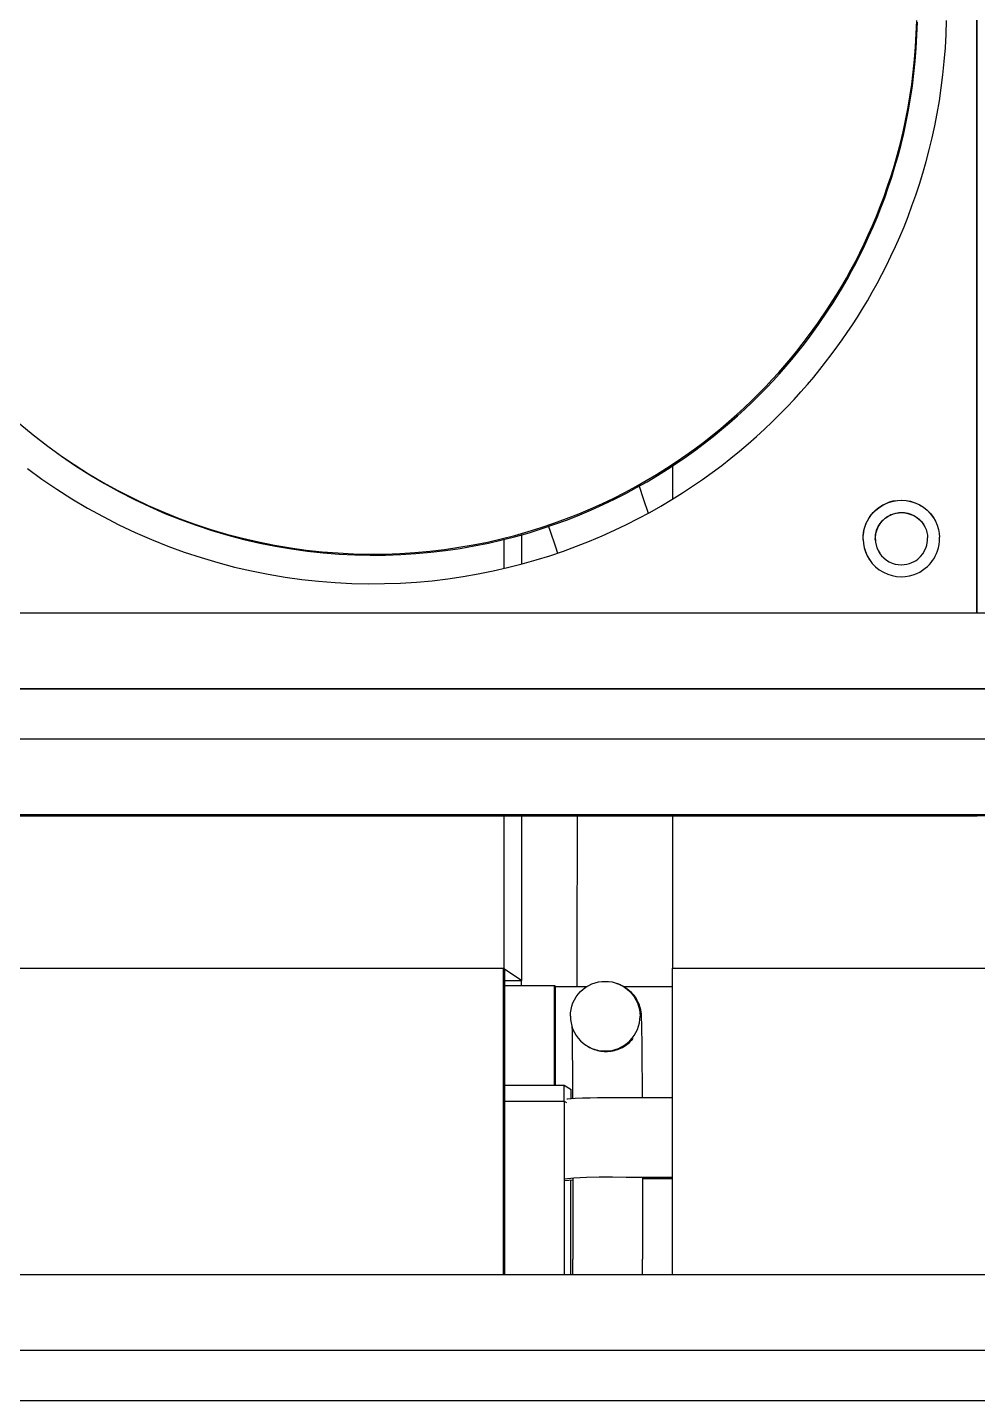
# Model space of a CAD drawing. Header units: millimetres. Extents: x -244 to 244, y -316 to 313.
# Drawn here: x -166.1 to -70.7, y 37 to 174.8 of the extents above; entities that cross this region are included whole.
import ezdxf

# ---------------------------------------------------------------- set-up
doc = ezdxf.new("R2010")
doc.units = ezdxf.units.MM
doc.layers.add('VISIBLE', color=7, linetype='Continuous')

msp = doc.modelspace()

# ---------------------------------------------------------------- linework, layer by layer
at = {"layer": 'VISIBLE'}
for p, q in [((-70.81, 116.05), (-70.81, 237.33)), ((-70.79, 116.05), (-70.79, 237.33)), ((-76.9, 174.18), (-76.86, 175.51)), ((-76.83, 174.04), (-76.79, 175.36)), ((-73.9, 174.14), (-73.86, 175.54)), ((-76.97, 172.88), (-76.9, 174.18)), ((-76.9, 172.73), (-76.83, 174.04)), ((-73.98, 172.77), (-73.9, 174.14)), ((-77.07, 171.6), (-76.97, 172.88)), ((-77, 171.45), (-76.9, 172.73)), ((-74.09, 171.41), (-73.98, 172.77)), ((-77.2, 170.33), (-77.07, 171.6)), ((-77.13, 170.19), (-77, 171.45)), ((-74.22, 170.08), (-74.09, 171.41)), ((-77.36, 169.09), (-77.2, 170.33)), ((-77.29, 168.95), (-77.13, 170.19)), ((-74.39, 168.76), (-74.22, 170.08)), ((-77.54, 167.87), (-77.36, 169.09)), ((-77.47, 167.73), (-77.29, 168.95)), ((-74.58, 167.47), (-74.39, 168.76)), ((-77.75, 166.67), (-77.54, 167.87)), ((-77.68, 166.53), (-77.47, 167.73)), ((-74.8, 166.2), (-74.58, 167.47)), ((-78.23, 164.33), (-77.98, 165.49)), ((-77.98, 165.49), (-77.75, 166.67)), ((-77.91, 165.35), (-77.68, 166.53)), ((-75.04, 164.96), (-74.8, 166.2)), ((-78.5, 163.2), (-78.23, 164.33)), ((-78.43, 163.06), (-78.16, 164.19)), ((-78.16, 164.19), (-77.91, 165.35)), ((-75.31, 163.74), (-75.04, 164.96)), ((-78.79, 162.09), (-78.5, 163.2)), ((-78.73, 161.95), (-78.43, 163.06)), ((-75.6, 162.54), (-75.31, 163.74)), ((-79.1, 161), (-78.79, 162.09)), ((-79.04, 160.86), (-78.73, 161.95)), ((-76.24, 160.21), (-75.91, 161.36)), ((-75.91, 161.36), (-75.6, 162.54)), ((-79.78, 158.88), (-79.43, 159.93)), ((-79.43, 159.93), (-79.1, 161)), ((-79.37, 159.79), (-79.04, 160.86)), ((-76.58, 159.09), (-76.24, 160.21)), ((-80.14, 157.86), (-79.78, 158.88)), ((-80.07, 157.73), (-79.71, 158.75)), ((-79.71, 158.75), (-79.37, 159.79)), ((-76.95, 157.98), (-76.58, 159.09)), ((-80.51, 156.86), (-80.14, 157.86)), ((-80.45, 156.73), (-80.07, 157.73)), ((-77.33, 156.9), (-76.95, 157.98)), ((-81.3, 154.93), (-80.9, 155.89)), ((-80.9, 155.89), (-80.51, 156.86)), ((-80.83, 155.75), (-80.45, 156.73)), ((-78.13, 154.82), (-77.72, 155.85)), ((-77.72, 155.85), (-77.33, 156.9)), ((-81.72, 154), (-81.3, 154.93)), ((-81.65, 153.87), (-81.23, 154.8)), ((-81.23, 154.8), (-80.83, 155.75)), ((-78.56, 153.81), (-78.13, 154.82)), ((-82.57, 152.2), (-82.14, 153.09)), ((-82.14, 153.09), (-81.72, 154)), ((-82.07, 152.96), (-81.65, 153.87)), ((-78.99, 152.82), (-78.56, 153.81)), ((-83.01, 151.33), (-82.57, 152.2)), ((-82.94, 151.2), (-82.5, 152.07)), ((-82.5, 152.07), (-82.07, 152.96)), ((-79.9, 150.92), (-79.44, 151.86)), ((-79.44, 151.86), (-78.99, 152.82)), ((-83.92, 149.66), (-83.46, 150.48)), ((-83.85, 149.53), (-83.39, 150.35)), ((-83.46, 150.48), (-83.01, 151.33)), ((-83.39, 150.35), (-82.94, 151.2)), ((-80.36, 150.01), (-79.9, 150.92)), ((-84.39, 148.85), (-83.92, 149.66)), ((-84.31, 148.72), (-83.85, 149.53)), ((-81.32, 148.24), (-80.84, 149.11)), ((-80.84, 149.11), (-80.36, 150.01)), ((-85.33, 147.3), (-84.86, 148.07)), ((-85.26, 147.18), (-84.78, 147.94)), ((-84.86, 148.07), (-84.39, 148.85)), ((-84.78, 147.94), (-84.31, 148.72)), ((-81.81, 147.39), (-81.32, 148.24)), ((-86.79, 145.12), (-85.82, 146.56)), ((-86.72, 145), (-85.74, 146.43)), ((-85.82, 146.56), (-85.33, 147.3)), ((-85.74, 146.43), (-85.26, 147.18)), ((-82.81, 145.75), (-82.31, 146.56)), ((-82.31, 146.56), (-81.81, 147.39)), ((-87.81, 143.72), (-86.79, 145.12)), ((-87.73, 143.6), (-86.72, 145)), ((-83.83, 144.2), (-83.32, 144.97)), ((-83.32, 144.97), (-82.81, 145.75)), ((-88.35, 143.02), (-87.81, 143.72)), ((-88.27, 142.9), (-87.73, 143.6)), ((-84.88, 142.71), (-84.35, 143.45)), ((-84.35, 143.45), (-83.83, 144.2)), ((-89.49, 141.6), (-88.91, 142.31)), ((-89.41, 141.48), (-88.83, 142.19)), ((-88.91, 142.31), (-88.35, 143.02)), ((-88.83, 142.19), (-88.27, 142.9)), ((-85.43, 141.97), (-84.88, 142.71)), ((-90.71, 140.18), (-90.09, 140.89)), ((-90.63, 140.06), (-90.01, 140.77)), ((-90.09, 140.89), (-89.49, 141.6)), ((-90.01, 140.77), (-89.41, 141.48)), ((-86.59, 140.48), (-86, 141.23)), ((-86, 141.23), (-85.43, 141.97)), ((-92.02, 138.77), (-91.36, 139.47)), ((-91.94, 138.65), (-91.28, 139.35)), ((-91.36, 139.47), (-90.71, 140.18)), ((-91.28, 139.35), (-90.63, 140.06)), ((-87.83, 138.98), (-87.2, 139.73)), ((-87.2, 139.73), (-86.59, 140.48)), ((-93.43, 137.35), (-92.71, 138.06)), ((-93.35, 137.23), (-92.63, 137.94)), ((-92.71, 138.06), (-92.02, 138.77)), ((-92.63, 137.94), (-91.94, 138.65)), ((-89.17, 137.48), (-88.49, 138.23)), ((-88.49, 138.23), (-87.83, 138.98)), ((-94.93, 135.95), (-94.17, 136.65)), ((-94.85, 135.83), (-94.09, 136.53)), ((-94.17, 136.65), (-93.43, 137.35)), ((-94.09, 136.53), (-93.35, 137.23)), ((-90.61, 135.99), (-89.88, 136.74)), ((-89.88, 136.74), (-89.17, 137.48)), ((-96.53, 134.56), (-95.72, 135.25)), ((-96.45, 134.45), (-95.64, 135.14)), ((-95.72, 135.25), (-94.93, 135.95)), ((-95.64, 135.14), (-94.85, 135.83)), ((-92.14, 134.5), (-91.36, 135.24)), ((-91.36, 135.24), (-90.61, 135.99)), ((-166.9, 135.02), (-165.59, 133.93)), ((-165.59, 133.93), (-165.45, 133.82)), ((-165.59, 133.93), (-164.24, 132.89)), ((-165.45, 133.82), (-164.1, 132.78)), ((-98.24, 133.2), (-97.37, 133.88)), ((-98.16, 133.09), (-97.29, 133.76)), ((-97.37, 133.88), (-96.53, 134.56)), ((-97.29, 133.76), (-96.45, 134.45)), ((-93.78, 133.03), (-92.95, 133.76)), ((-92.95, 133.76), (-92.14, 134.5)), ((-164.24, 132.89), (-162.86, 131.89)), ((-164.1, 132.78), (-162.72, 131.77)), ((-100.05, 131.87), (-99.13, 132.53)), ((-99.97, 131.76), (-99.05, 132.42)), ((-99.13, 132.53), (-98.24, 133.2)), ((-99.05, 132.42), (-98.16, 133.09)), ((-94.64, 132.3), (-93.78, 133.03)), ((-162.86, 131.89), (-161.45, 130.93)), ((-162.72, 131.77), (-161.31, 130.81)), ((-101.98, 130.58), (-101, 131.22)), ((-101.89, 130.46), (-100.91, 131.1)), ((-101, 131.22), (-100.05, 131.87)), ((-100.91, 131.1), (-99.97, 131.76)), ((-96.44, 130.86), (-95.53, 131.57)), ((-95.53, 131.57), (-94.64, 132.3)), ((-166.15, 130.53), (-164.69, 129.47)), ((-161.45, 130.93), (-160.01, 130.01)), ((-161.31, 130.81), (-159.88, 129.9)), ((-160.01, 130.01), (-158.55, 129.14)), ((-159.88, 129.9), (-158.41, 129.03)), ((-104.01, 129.33), (-102.98, 129.95)), ((-103.92, 129.22), (-102.89, 129.84)), ((-102.98, 129.95), (-101.98, 130.58)), ((-102.89, 129.84), (-101.89, 130.46)), ((-101.34, 127.5), (-101.34, 130.83)), ((-98.36, 129.45), (-97.39, 130.15)), ((-97.39, 130.15), (-96.44, 130.86)), ((-164.69, 129.47), (-163.2, 128.46)), ((-163.2, 128.46), (-161.68, 127.49)), ((-158.55, 129.14), (-157.06, 128.32)), ((-158.41, 129.03), (-156.92, 128.21)), ((-157.06, 128.32), (-155.55, 127.55)), ((-106.16, 128.15), (-105.07, 128.73)), ((-106.07, 128.04), (-104.98, 128.62)), ((-105.07, 128.73), (-104.01, 129.33)), ((-104.98, 128.62), (-103.92, 129.22)), ((-104.73, 128.77), (-104.31, 127.52)), ((-100.39, 128.09), (-99.36, 128.76)), ((-99.36, 128.76), (-98.36, 129.45)), ((-161.68, 127.49), (-160.13, 126.57)), ((-156.92, 128.21), (-155.41, 127.44)), ((-155.55, 127.55), (-154.02, 126.82)), ((-155.41, 127.44), (-153.88, 126.72)), ((-109.6, 126.5), (-108.42, 127.03)), ((-109.5, 126.39), (-108.33, 126.92)), ((-108.42, 127.03), (-107.28, 127.58)), ((-108.33, 126.92), (-107.19, 127.47)), ((-107.28, 127.58), (-106.16, 128.15)), ((-107.19, 127.47), (-106.07, 128.04)), ((-104.31, 127.52), (-103.81, 126.06)), ((-102.54, 126.77), (-101.45, 127.42)), ((-101.45, 127.42), (-100.39, 128.09)), ((-80.55, 126.71), (-80.26, 126.89)), ((-80.53, 126.69), (-80.25, 126.87)), ((-80.26, 126.89), (-79.94, 127.04)), ((-80.25, 126.87), (-79.93, 127.02)), ((-79.94, 127.04), (-79.59, 127.18)), ((-79.93, 127.02), (-79.58, 127.16)), ((-79.59, 127.18), (-79.21, 127.28)), ((-79.58, 127.16), (-79.2, 127.26)), ((-79.21, 127.28), (-78.8, 127.34)), ((-79.2, 127.26), (-78.79, 127.32)), ((-78.8, 127.34), (-78.37, 127.36)), ((-78.79, 127.32), (-78.36, 127.35)), ((-78.37, 127.36), (-77.93, 127.34)), ((-78.36, 127.35), (-77.92, 127.32)), ((-77.93, 127.34), (-77.48, 127.25)), ((-77.92, 127.32), (-77.47, 127.23)), ((-77.48, 127.25), (-77.03, 127.11)), ((-77.47, 127.23), (-77.02, 127.09)), ((-77.03, 127.11), (-76.6, 126.92)), ((-77.02, 127.09), (-76.59, 126.9)), ((-76.6, 126.92), (-76.19, 126.66)), ((-76.59, 126.9), (-76.18, 126.65)), ((-160.13, 126.57), (-158.56, 125.71)), ((-158.56, 125.71), (-156.97, 124.89)), ((-154.02, 126.82), (-152.47, 126.15)), ((-153.88, 126.72), (-152.34, 126.04)), ((-153.88, 126.72), (-152.34, 126.04)), ((-152.47, 126.15), (-150.9, 125.53)), ((-152.34, 126.04), (-150.77, 125.42)), ((-150.9, 125.53), (-149.33, 124.95)), ((-113.29, 125.05), (-112.03, 125.51)), ((-112.03, 125.51), (-110.8, 126)), ((-111.93, 125.4), (-110.7, 125.89)), ((-110.8, 126), (-109.6, 126.5)), ((-110.7, 125.89), (-109.5, 126.39)), ((-105.99, 124.92), (-104.81, 125.52)), ((-104.81, 125.52), (-103.66, 126.14)), ((-103.66, 126.14), (-102.54, 126.77)), ((-81.81, 125.3), (-81.68, 125.53)), ((-81.8, 125.28), (-81.67, 125.51)), ((-81.68, 125.53), (-81.55, 125.73)), ((-81.67, 125.51), (-81.53, 125.71)), ((-81.55, 125.73), (-81.4, 125.93)), ((-81.53, 125.71), (-81.38, 125.91)), ((-81.4, 125.93), (-81.22, 126.13)), ((-81.38, 125.91), (-81.21, 126.11)), ((-81.22, 126.13), (-81.03, 126.33)), ((-81.21, 126.11), (-81.01, 126.31)), ((-81.03, 126.33), (-80.8, 126.52)), ((-81.01, 126.31), (-80.79, 126.51)), ((-80.8, 126.52), (-80.55, 126.71)), ((-80.79, 126.51), (-80.53, 126.69)), ((-80.32, 125.29), (-80.03, 125.56)), ((-80.31, 125.27), (-80.02, 125.54)), ((-80.03, 125.56), (-79.86, 125.68)), ((-80.02, 125.54), (-79.84, 125.67)), ((-79.86, 125.68), (-79.66, 125.8)), ((-79.84, 125.67), (-79.65, 125.79)), ((-79.66, 125.8), (-79.44, 125.91)), ((-79.65, 125.79), (-79.43, 125.89)), ((-79.44, 125.91), (-79.2, 126)), ((-79.43, 125.89), (-79.19, 125.98)), ((-79.2, 126), (-78.94, 126.07)), ((-79.19, 125.98), (-78.93, 126.05)), ((-78.94, 126.07), (-78.66, 126.12)), ((-78.93, 126.05), (-78.65, 126.1)), ((-78.66, 126.12), (-78.37, 126.13)), ((-78.65, 126.1), (-78.36, 126.11)), ((-78.37, 126.13), (-78.07, 126.11)), ((-78.36, 126.11), (-78.05, 126.09)), ((-78.07, 126.11), (-77.76, 126.05)), ((-78.05, 126.09), (-77.75, 126.04)), ((-78.05, 126.09), (-77.75, 126.04)), ((-77.76, 126.05), (-77.45, 125.96)), ((-77.75, 126.04), (-77.44, 125.94)), ((-77.75, 126.04), (-77.44, 125.94)), ((-77.45, 125.96), (-77.16, 125.82)), ((-77.44, 125.94), (-77.14, 125.81)), ((-77.44, 125.94), (-77.14, 125.81)), ((-77.16, 125.82), (-76.88, 125.65)), ((-77.14, 125.81), (-76.86, 125.63)), ((-77.14, 125.81), (-76.86, 125.63)), ((-76.88, 125.65), (-76.62, 125.45)), ((-76.86, 125.63), (-76.61, 125.43)), ((-76.86, 125.63), (-76.61, 125.43)), ((-76.19, 126.66), (-75.82, 126.36)), ((-76.18, 126.65), (-75.8, 126.35)), ((-75.82, 126.36), (-75.48, 126.02)), ((-75.8, 126.35), (-75.47, 126)), ((-75.48, 126.02), (-75.2, 125.65)), ((-75.47, 126), (-75.19, 125.63)), ((-75.2, 125.65), (-74.97, 125.25)), ((-156.97, 124.89), (-155.35, 124.13)), ((-155.35, 124.13), (-153.71, 123.41)), ((-155.35, 124.13), (-153.71, 123.41)), ((-150.77, 125.42), (-149.2, 124.85)), ((-149.33, 124.95), (-147.74, 124.43)), ((-149.2, 124.85), (-147.62, 124.32)), ((-147.74, 124.43), (-146.15, 123.96)), ((-147.62, 124.32), (-146.02, 123.85)), ((-117.22, 123.83), (-115.88, 124.21)), ((-117.12, 123.72), (-115.78, 124.1)), ((-115.88, 124.21), (-114.57, 124.61)), ((-115.78, 124.1), (-114.47, 124.51)), ((-114.57, 124.61), (-113.29, 125.05)), ((-114.47, 124.51), (-113.19, 124.94)), ((-113.82, 124.73), (-113.69, 124.36)), ((-113.69, 124.36), (-113.13, 122.69)), ((-113.19, 124.94), (-111.93, 125.4)), ((-108.44, 123.79), (-107.2, 124.34)), ((-107.2, 124.34), (-105.99, 124.92)), ((-82.24, 123.78), (-82.2, 124.13)), ((-82.22, 123.76), (-82.18, 124.11)), ((-82.2, 124.13), (-82.13, 124.46)), ((-82.18, 124.11), (-82.12, 124.44)), ((-82.13, 124.46), (-82.04, 124.76)), ((-82.12, 124.44), (-82.03, 124.74)), ((-82.04, 124.76), (-81.93, 125.04)), ((-82.03, 124.74), (-81.92, 125.02)), ((-81.93, 125.04), (-81.81, 125.3)), ((-81.92, 125.02), (-81.8, 125.28)), ((-80.99, 123.92), (-80.94, 124.14)), ((-80.97, 123.9), (-80.93, 124.13)), ((-80.94, 124.14), (-80.88, 124.35)), ((-80.93, 124.13), (-80.87, 124.33)), ((-80.88, 124.35), (-80.72, 124.72)), ((-80.87, 124.33), (-80.71, 124.7)), ((-80.72, 124.72), (-80.54, 125.01)), ((-80.71, 124.7), (-80.53, 125)), ((-80.54, 125.01), (-80.32, 125.29)), ((-80.53, 125), (-80.31, 125.27)), ((-76.62, 125.45), (-76.39, 125.21)), ((-76.61, 125.43), (-76.38, 125.19)), ((-76.61, 125.43), (-76.38, 125.19)), ((-76.39, 125.21), (-76.2, 124.96)), ((-76.38, 125.19), (-76.19, 124.94)), ((-76.2, 124.96), (-76.04, 124.69)), ((-76.2, 124.96), (-76.04, 124.69)), ((-76.04, 124.69), (-75.92, 124.41)), ((-75.92, 124.41), (-75.84, 124.13)), ((-75.84, 124.13), (-75.78, 123.85)), ((-74.97, 125.25), (-74.79, 124.85)), ((-74.79, 124.85), (-74.67, 124.43)), ((-74.67, 124.43), (-74.59, 124.03)), ((-153.71, 123.41), (-152.06, 122.75)), ((-152.06, 122.75), (-150.4, 122.15)), ((-146.15, 123.96), (-144.55, 123.54)), ((-146.02, 123.85), (-144.43, 123.43)), ((-144.55, 123.54), (-142.95, 123.17)), ((-144.43, 123.43), (-142.83, 123.06)), ((-142.95, 123.17), (-141.35, 122.85)), ((-142.83, 123.06), (-141.23, 122.74)), ((-141.35, 122.85), (-139.75, 122.58)), ((-141.23, 122.74), (-139.63, 122.47)), ((-122.82, 122.63), (-121.38, 122.88)), ((-122.71, 122.52), (-121.28, 122.77)), ((-121.38, 122.88), (-119.97, 123.16)), ((-121.28, 122.77), (-119.87, 123.05)), ((-119.97, 123.16), (-118.58, 123.48)), ((-119.87, 123.05), (-118.48, 123.37)), ((-118.58, 123.48), (-117.22, 123.83)), ((-118.48, 123.37), (-117.12, 123.72)), ((-118.29, 120.51), (-118.29, 123.42)), ((-116.5, 120.96), (-116.5, 123.9)), ((-112.33, 122.25), (-111.01, 122.74)), ((-111.01, 122.74), (-109.71, 123.25)), ((-109.71, 123.25), (-108.44, 123.79)), ((-82.24, 123.4), (-82.24, 123.78)), ((-82.24, 123.4), (-82.21, 123.01)), ((-82.23, 123.38), (-82.22, 123.76)), ((-82.23, 123.38), (-82.2, 122.99)), ((-82.21, 123.01), (-82.14, 122.61)), ((-82.2, 122.99), (-82.12, 122.59)), ((-81.02, 123.42), (-81.01, 123.68)), ((-81.02, 123.42), (-81, 123.15)), ((-81.01, 123.68), (-80.99, 123.92)), ((-81.01, 123.4), (-81, 123.66)), ((-81.01, 123.4), (-80.98, 123.13)), ((-81, 123.66), (-80.97, 123.9)), ((-81, 123.15), (-80.94, 122.88)), ((-80.98, 123.13), (-80.93, 122.86)), ((-80.94, 122.88), (-80.86, 122.6)), ((-80.93, 122.86), (-80.85, 122.58)), ((-75.9, 122.65), (-75.84, 122.86)), ((-75.84, 122.86), (-75.79, 123.08)), ((-75.79, 123.08), (-75.77, 123.33)), ((-75.78, 123.85), (-75.76, 123.58)), ((-75.77, 123.33), (-75.76, 123.58)), ((-74.67, 122.58), (-74.61, 122.91)), ((-74.61, 122.91), (-74.57, 123.26)), ((-74.59, 124.03), (-74.56, 123.64)), ((-74.57, 123.26), (-74.56, 123.64)), ((-150.4, 122.15), (-148.72, 121.6)), ((-148.72, 121.6), (-147.04, 121.1)), ((-139.75, 122.58), (-138.15, 122.35)), ((-139.63, 122.47), (-138.03, 122.25)), ((-138.15, 122.35), (-136.56, 122.18)), ((-138.03, 122.25), (-136.44, 122.08)), ((-138.03, 122.25), (-136.44, 122.08)), ((-136.56, 122.18), (-134.98, 122.06)), ((-136.44, 122.08), (-134.86, 121.95)), ((-136.44, 122.08), (-134.86, 121.95)), ((-134.98, 122.06), (-133.41, 121.98)), ((-134.86, 121.95), (-133.29, 121.87)), ((-133.41, 121.98), (-131.85, 121.94)), ((-133.29, 121.87), (-131.73, 121.84)), ((-133.29, 121.87), (-131.73, 121.84)), ((-131.85, 121.94), (-130.3, 121.95)), ((-131.73, 121.84), (-130.19, 121.85)), ((-130.3, 121.95), (-128.77, 122.01)), ((-130.19, 121.85), (-128.66, 121.9)), ((-128.77, 122.01), (-127.25, 122.1)), ((-128.66, 121.9), (-127.14, 122)), ((-127.25, 122.1), (-125.75, 122.24)), ((-127.14, 122), (-125.65, 122.13)), ((-125.75, 122.24), (-124.28, 122.41)), ((-125.75, 122.24), (-124.28, 122.41)), ((-125.65, 122.13), (-124.17, 122.31)), ((-124.28, 122.41), (-122.82, 122.63)), ((-124.17, 122.31), (-122.71, 122.52)), ((-116.49, 120.96), (-115.08, 121.36)), ((-115.08, 121.36), (-113.69, 121.79)), ((-113.69, 121.79), (-112.33, 122.25)), ((-113.13, 122.69), (-112.91, 122.05)), ((-82.14, 122.61), (-82.01, 122.2)), ((-82.12, 122.59), (-82, 122.18)), ((-82.01, 122.2), (-81.83, 121.79)), ((-82, 122.18), (-81.82, 121.77)), ((-81.83, 121.79), (-81.6, 121.39)), ((-81.82, 121.77), (-81.6, 121.38)), ((-81.6, 121.39), (-81.32, 121.02)), ((-80.86, 122.6), (-80.74, 122.32)), ((-80.85, 122.58), (-80.72, 122.3)), ((-80.74, 122.32), (-80.58, 122.05)), ((-80.72, 122.3), (-80.57, 122.04)), ((-80.58, 122.05), (-80.39, 121.79)), ((-80.58, 122.05), (-80.39, 121.79)), ((-80.39, 121.79), (-80.16, 121.56)), ((-80.39, 121.79), (-80.16, 121.56)), ((-80.16, 121.56), (-79.9, 121.35)), ((-79.9, 121.35), (-79.62, 121.18)), ((-79.9, 121.35), (-79.62, 121.18)), ((-76.92, 121.32), (-76.75, 121.45)), ((-76.75, 121.45), (-76.46, 121.72)), ((-76.46, 121.72), (-76.24, 121.99)), ((-76.24, 121.99), (-76.06, 122.29)), ((-76.06, 122.29), (-75.9, 122.65)), ((-75.26, 121.31), (-75.12, 121.52)), ((-75.12, 121.52), (-74.99, 121.75)), ((-74.99, 121.75), (-74.87, 122)), ((-74.87, 122), (-74.76, 122.28)), ((-74.76, 122.28), (-74.67, 122.58)), ((-147.04, 121.1), (-145.35, 120.65)), ((-145.35, 120.65), (-143.66, 120.26)), ((-143.66, 120.26), (-141.97, 119.92)), ((-122.4, 119.69), (-120.89, 119.96)), ((-120.89, 119.96), (-119.39, 120.26)), ((-119.39, 120.26), (-117.93, 120.59)), ((-117.93, 120.59), (-116.49, 120.96)), ((-81.32, 121.02), (-80.99, 120.68)), ((-81.32, 121.02), (-80.99, 120.68)), ((-80.99, 120.68), (-80.61, 120.38)), ((-80.61, 120.38), (-80.2, 120.13)), ((-80.61, 120.38), (-80.2, 120.13)), ((-80.2, 120.13), (-79.77, 119.93)), ((-80.2, 120.13), (-79.77, 119.93)), ((-79.62, 121.18), (-79.33, 121.04)), ((-79.62, 121.18), (-79.33, 121.04)), ((-79.33, 121.04), (-79.02, 120.95)), ((-79.02, 120.95), (-78.71, 120.89)), ((-78.71, 120.89), (-78.41, 120.87)), ((-78.41, 120.87), (-78.12, 120.89)), ((-78.12, 120.89), (-77.84, 120.93)), ((-77.84, 120.93), (-77.58, 121)), ((-77.58, 121), (-77.34, 121.09)), ((-77.34, 121.09), (-77.12, 121.2)), ((-77.21, 119.86), (-76.86, 120)), ((-77.12, 121.2), (-76.92, 121.32)), ((-76.86, 120), (-76.54, 120.15)), ((-76.54, 120.15), (-76.26, 120.33)), ((-76.26, 120.33), (-76, 120.52)), ((-76, 120.52), (-75.78, 120.71)), ((-75.78, 120.71), (-75.58, 120.91)), ((-75.58, 120.91), (-75.41, 121.11)), ((-75.41, 121.11), (-75.26, 121.31)), ((-141.97, 119.92), (-140.28, 119.64)), ((-140.28, 119.64), (-138.6, 119.4)), ((-138.6, 119.4), (-136.92, 119.22)), ((-138.6, 119.4), (-136.92, 119.22)), ((-136.92, 119.22), (-135.24, 119.09)), ((-136.92, 119.22), (-135.24, 119.09)), ((-135.24, 119.09), (-133.58, 119.01)), ((-133.58, 119.01), (-131.94, 118.97)), ((-133.58, 119.01), (-131.94, 118.97)), ((-131.94, 118.97), (-130.3, 118.98)), ((-130.3, 118.98), (-128.68, 119.04)), ((-128.68, 119.04), (-127.08, 119.14)), ((-127.08, 119.14), (-125.5, 119.28)), ((-125.5, 119.28), (-123.94, 119.47)), ((-123.94, 119.47), (-122.4, 119.69)), ((-79.77, 119.93), (-79.32, 119.79)), ((-79.32, 119.79), (-78.87, 119.71)), ((-78.87, 119.71), (-78.43, 119.68)), ((-78.43, 119.68), (-78, 119.7)), ((-78, 119.7), (-77.59, 119.76)), ((-77.59, 119.76), (-77.21, 119.86)), ((-197.47, 116.05), (197.47, 116.05)), ((-197.47, 108.46), (197.47, 108.46)), ((-197.41, 108.42), (197.41, 108.42)), ((-197.47, 103.39), (197.47, 103.39)), ((-197.47, 95.8), (197.47, 95.8)), ((-177.15, 95.76), (177.15, 95.76)), ((-177.1, 95.74), (177.1, 95.74)), ((-177.04, 95.7), (177.04, 95.7)), ((-177.04, 95.67), (-70.79, 95.67)), ((-118.29, 80.34), (-118.29, 95.67)), ((-116.5, 79.13), (-116.5, 95.67)), ((-110.94, 81.73), (-110.93, 95.67)), ((-101.34, 80.37), (-101.34, 95.67)), ((-70.81, 95.7), (-70.79, 95.67)), ((-70.79, 95.67), (-70.79, 95.7)), ((-110.94, 78.52), (-110.94, 81.73)), ((-179.93, 80.37), (-118.34, 80.37)), ((-118.34, 49.62), (-118.34, 80.37)), ((-118.34, 80.37), (-116.5, 79.13)), ((-118.22, 49.62), (-118.22, 80.29)), ((-101.37, 49.62), (-101.37, 80.37)), ((-101.37, 80.37), (-39.78, 80.37)), ((-118.22, 79.13), (-116.5, 79.13)), ((-118.22, 78.62), (-113.23, 78.62)), ((-116.54, 78.62), (-116.54, 79.13)), ((-116.53, 78.62), (-116.53, 79.13)), ((-113.23, 68.63), (-113.23, 78.62)), ((-113.23, 78.62), (-113.14, 78.56)), ((-110.08, 78.46), (-109.78, 78.64)), ((-109.78, 78.64), (-109.47, 78.79)), ((-109.47, 78.79), (-109.15, 78.9)), ((-109.15, 78.9), (-108.82, 78.99)), ((-108.82, 78.99), (-108.48, 79.04)), ((-108.48, 79.04), (-108.14, 79.05)), ((-108.14, 79.05), (-107.79, 79.04)), ((-107.79, 79.04), (-107.45, 78.99)), ((-107.45, 78.99), (-107.12, 78.9)), ((-107.12, 78.9), (-106.8, 78.79)), ((-106.97, 78.85), (-106.94, 78.84)), ((-106.94, 78.84), (-106.86, 78.81)), ((-106.86, 78.81), (-106.78, 78.78)), ((-106.8, 78.79), (-106.49, 78.64)), ((-106.78, 78.78), (-106.7, 78.75)), ((-106.7, 78.75), (-106.62, 78.72)), ((-106.62, 78.72), (-106.54, 78.68)), ((-106.54, 78.68), (-106.46, 78.64)), ((-106.49, 78.64), (-106.19, 78.46)), ((-106.46, 78.64), (-106.39, 78.6)), ((-106.39, 78.6), (-106.31, 78.56)), ((-113.14, 68.63), (-113.14, 78.56)), ((-113.14, 78.52), (-109.98, 78.52)), ((-111.22, 77.2), (-111.04, 77.5)), ((-111.04, 77.5), (-110.84, 77.77)), ((-110.84, 77.77), (-110.61, 78.03)), ((-110.61, 78.03), (-110.35, 78.26)), ((-110.61, 78.03), (-110.35, 78.26)), ((-110.35, 78.26), (-110.08, 78.46)), ((-106.31, 78.56), (-106.24, 78.52)), ((-106.25, 78.52), (-101.37, 78.52)), ((-106.24, 78.52), (-106.17, 78.47)), ((-106.19, 78.46), (-105.92, 78.26)), ((-106.19, 78.46), (-106.08, 78.38)), ((-106.17, 78.47), (-106.09, 78.43)), ((-106.09, 78.43), (-106.02, 78.38)), ((-106.08, 78.38), (-106.01, 78.33)), ((-106.02, 78.38), (-105.95, 78.33)), ((-106.01, 78.33), (-105.94, 78.28)), ((-105.95, 78.33), (-105.89, 78.28)), ((-105.94, 78.28), (-105.91, 78.26)), ((-105.92, 78.26), (-105.66, 78.03)), ((-105.89, 78.28), (-105.82, 78.22)), ((-105.82, 78.22), (-105.75, 78.17)), ((-105.75, 78.17), (-105.69, 78.11)), ((-105.69, 78.11), (-105.63, 78.05)), ((-105.66, 78.03), (-105.43, 77.77)), ((-105.63, 78.05), (-105.56, 77.99)), ((-105.56, 77.99), (-105.45, 77.87)), ((-105.45, 77.87), (-105.33, 77.74)), ((-105.43, 77.77), (-105.23, 77.5)), ((-105.33, 77.74), (-105.23, 77.6)), ((-105.23, 77.6), (-105.13, 77.46)), ((-105.23, 77.5), (-105.05, 77.2)), ((-105.13, 77.46), (-105.04, 77.32)), ((-105.05, 77.2), (-104.9, 76.89)), ((-105.04, 77.32), (-104.95, 77.17)), ((-111.63, 75.55), (-111.62, 75.9)), ((-111.62, 75.9), (-111.57, 76.24)), ((-111.57, 76.24), (-111.48, 76.57)), ((-111.48, 76.57), (-111.37, 76.89)), ((-111.37, 76.89), (-111.22, 77.2)), ((-104.95, 77.17), (-104.88, 77.01)), ((-104.9, 76.89), (-104.79, 76.57)), ((-104.88, 77.01), (-104.87, 77)), ((-104.87, 77), (-104.8, 76.85)), ((-104.8, 76.85), (-104.74, 76.69)), ((-104.79, 76.57), (-104.7, 76.24)), ((-104.74, 76.69), (-104.69, 76.52)), ((-104.7, 76.24), (-104.65, 75.9)), ((-104.69, 76.52), (-104.64, 76.36)), ((-104.65, 75.9), (-104.64, 75.55)), ((-104.64, 76.36), (-104.6, 76.19)), ((-104.6, 76.19), (-104.6, 76.16)), ((-104.6, 76.16), (-104.57, 75.99)), ((-104.57, 75.99), (-104.56, 75.95)), ((-104.56, 75.95), (-104.54, 75.78)), ((-111.63, 75.55), (-111.62, 75.21)), ((-111.63, 75.55), (-111.62, 75.21)), ((-111.62, 75.21), (-111.57, 74.87)), ((-111.57, 74.87), (-111.48, 74.54)), ((-111.48, 74.54), (-111.37, 74.22)), ((-111.48, 74.54), (-111.37, 74.22)), ((-111.48, 74.53), (-111.48, 74.45)), ((-111.48, 74.45), (-111.47, 74.14)), ((-104.9, 74.22), (-104.79, 74.54)), ((-104.79, 74.54), (-104.7, 74.87)), ((-104.7, 74.87), (-104.65, 75.21)), ((-104.65, 75.21), (-104.64, 75.55)), ((-104.54, 75.78), (-104.53, 75.72)), ((-104.53, 75.72), (-104.53, 75.62)), ((-104.53, 75.62), (-104.51, 75.28)), ((-104.51, 75.28), (-104.51, 75.14)), ((-104.51, 75.14), (-104.5, 74.96)), ((-104.5, 74.96), (-104.5, 74.72)), ((-104.5, 74.72), (-104.49, 74.45)), ((-104.49, 74.45), (-104.49, 74.14)), ((-111.47, 74.14), (-111.47, 73.78)), ((-111.47, 73.78), (-111.46, 73.39)), ((-111.46, 73.39), (-111.45, 72.95)), ((-111.37, 74.22), (-111.22, 73.91)), ((-111.22, 73.91), (-111.04, 73.61)), ((-111.22, 73.91), (-111.04, 73.61)), ((-111.04, 73.61), (-110.84, 73.34)), ((-110.84, 73.34), (-110.61, 73.08)), ((-110.61, 73.08), (-110.35, 72.85)), ((-105.92, 72.85), (-105.66, 73.08)), ((-105.66, 73.08), (-105.43, 73.34)), ((-105.58, 73.03), (-105.52, 73.1)), ((-105.52, 73.1), (-105.46, 73.16)), ((-105.46, 73.16), (-105.41, 73.22)), ((-105.43, 73.34), (-105.23, 73.61)), ((-105.41, 73.22), (-105.35, 73.29)), ((-105.35, 73.29), (-105.34, 73.3)), ((-105.23, 73.61), (-105.05, 73.91)), ((-105.05, 73.91), (-104.9, 74.22)), ((-104.49, 74.14), (-104.48, 73.78)), ((-104.48, 73.78), (-104.47, 73.39)), ((-104.47, 73.39), (-104.47, 72.95)), ((-111.45, 72.95), (-111.45, 72.48)), ((-111.45, 72.48), (-111.44, 71.97)), ((-111.44, 71.97), (-111.44, 71.42)), ((-110.35, 72.85), (-110.17, 72.71)), ((-110.35, 72.85), (-110.08, 72.65)), ((-110.17, 72.71), (-110.08, 72.65)), ((-110.08, 72.65), (-110.03, 72.61)), ((-110.08, 72.65), (-109.78, 72.47)), ((-110.05, 72.63), (-110.01, 72.6)), ((-110.01, 72.6), (-109.94, 72.55)), ((-109.94, 72.55), (-109.86, 72.51)), ((-109.86, 72.51), (-109.71, 72.42)), ((-109.78, 72.47), (-109.47, 72.32)), ((-109.71, 72.42), (-109.56, 72.34)), ((-109.56, 72.34), (-109.4, 72.27)), ((-109.47, 72.32), (-109.15, 72.21)), ((-109.4, 72.27), (-109.24, 72.21)), ((-109.24, 72.21), (-109.08, 72.16)), ((-109.15, 72.21), (-108.82, 72.12)), ((-109.08, 72.16), (-108.91, 72.11)), ((-108.91, 72.11), (-108.75, 72.08)), ((-108.82, 72.12), (-108.48, 72.07)), ((-108.75, 72.08), (-108.58, 72.05)), ((-108.58, 72.05), (-108.41, 72.03)), ((-108.48, 72.07), (-108.14, 72.06)), ((-108.41, 72.03), (-108.24, 72.01)), ((-108.24, 72.01), (-108.06, 72.01)), ((-108.14, 72.06), (-107.79, 72.07)), ((-108.06, 72.01), (-107.89, 72.01)), ((-107.89, 72.01), (-107.72, 72.03)), ((-107.79, 72.07), (-107.45, 72.12)), ((-107.72, 72.03), (-107.71, 72.03)), ((-107.71, 72.03), (-107.54, 72.05)), ((-107.54, 72.05), (-107.37, 72.08)), ((-107.45, 72.12), (-107.12, 72.21)), ((-107.37, 72.08), (-107.2, 72.11)), ((-107.2, 72.11), (-107.04, 72.16)), ((-107.12, 72.21), (-106.8, 72.32)), ((-107.04, 72.16), (-106.88, 72.21)), ((-106.88, 72.21), (-106.72, 72.28)), ((-106.8, 72.32), (-106.49, 72.47)), ((-106.72, 72.28), (-106.56, 72.35)), ((-106.56, 72.35), (-106.41, 72.42)), ((-106.49, 72.47), (-106.19, 72.65)), ((-106.41, 72.42), (-106.26, 72.51)), ((-106.26, 72.51), (-106.11, 72.6)), ((-106.19, 72.65), (-105.92, 72.85)), ((-106.11, 72.6), (-105.97, 72.7)), ((-105.97, 72.7), (-105.84, 72.8)), ((-105.84, 72.8), (-105.71, 72.92)), ((-105.71, 72.92), (-105.64, 72.97)), ((-105.64, 72.97), (-105.58, 73.03)), ((-104.47, 72.95), (-104.46, 72.48)), ((-104.46, 72.48), (-104.46, 71.97)), ((-104.46, 71.97), (-104.45, 71.42)), ((-111.44, 71.42), (-111.43, 70.84)), ((-111.43, 70.84), (-111.43, 70.22)), ((-104.45, 71.42), (-104.45, 70.84)), ((-104.45, 70.84), (-104.45, 70.22)), ((-111.43, 70.22), (-111.42, 69.56)), ((-111.42, 69.56), (-111.42, 68.88)), ((-104.45, 70.22), (-104.44, 69.56)), ((-104.44, 69.56), (-104.44, 68.88)), ((-118.22, 68.63), (-112.24, 68.63)), ((-112.24, 67.03), (-112.24, 68.63)), ((-112.24, 68.63), (-111.55, 68.2)), ((-111.55, 67.29), (-111.55, 68.2)), ((-111.42, 68.88), (-111.41, 68.16)), ((-111.41, 68.16), (-111.41, 67.41)), ((-104.44, 68.88), (-104.43, 68.16)), ((-104.43, 68.16), (-104.43, 67.41)), ((-118.22, 67.03), (-112.24, 67.03)), ((-118.22, 67.02), (-118.17, 67.02)), ((-118.17, 67.02), (-117.84, 67.02)), ((-117.84, 67.02), (-117.48, 67.02)), ((-117.48, 67.02), (-117.08, 67.02)), ((-117.08, 67.02), (-116.66, 67.02)), ((-116.66, 67.02), (-116.21, 67.02)), ((-116.21, 67.02), (-115.75, 67.02)), ((-115.75, 67.02), (-115.28, 67.02)), ((-115.28, 67.02), (-114.81, 67.02)), ((-114.81, 67.02), (-114.36, 67.02)), ((-114.36, 67.02), (-113.93, 67.02)), ((-113.93, 67.02), (-113.54, 67.02)), ((-113.54, 67.02), (-113.2, 67.02)), ((-113.2, 67.02), (-112.9, 67.02)), ((-112.9, 67.02), (-112.66, 67.02)), ((-112.66, 67.02), (-112.47, 67.01)), ((-112.47, 67.01), (-112.34, 67.01)), ((-112.34, 67.01), (-112.26, 67.01)), ((-112.26, 67.01), (-112.22, 67.01)), ((-112.24, 67.03), (-112.01, 66.89)), ((-112.22, 49.62), (-112.22, 67.01)), ((-112, 67.26), (-111.93, 67.27)), ((-111.93, 67.27), (-111.16, 67.32)), ((-111.93, 67.27), (-111.93, 67.27)), ((-111.93, 67.27), (-111.93, 67.27)), ((-111.41, 67.41), (-111.41, 67.3)), ((-111.16, 67.32), (-110.4, 67.36)), ((-110.4, 67.36), (-109.65, 67.37)), ((-110.4, 67.36), (-110.4, 67.36)), ((-110.4, 67.36), (-110.4, 67.36)), ((-109.65, 67.37), (-108.9, 67.39)), ((-108.9, 67.39), (-107.45, 67.4)), ((-107.45, 67.4), (-106.03, 67.39)), ((-106.03, 67.39), (-103.25, 67.38)), ((-104.43, 67.41), (-104.43, 67.39)), ((-103.25, 67.38), (-101.37, 67.38)), ((-112.22, 59.22), (-111.27, 59.31)), ((-111.38, 59.3), (-111.38, 58.46)), ((-111.27, 59.31), (-110.03, 59.38)), ((-110.03, 59.38), (-108.74, 59.41)), ((-108.74, 59.41), (-107.41, 59.41)), ((-107.41, 59.41), (-106.04, 59.4)), ((-106.04, 59.4), (-103.26, 59.4)), ((-104.4, 59.4), (-104.4, 58.46)), ((-103.26, 59.4), (-101.37, 59.4)), ((-112.22, 59.04), (-111.78, 59.1)), ((-111.78, 59.1), (-111.38, 59.13)), ((-111.58, 49.62), (-111.58, 59.12)), ((-111.38, 58.46), (-111.38, 57.45)), ((-104.4, 59.26), (-102.61, 59.26)), ((-104.4, 58.46), (-104.4, 57.45)), ((-102.61, 59.26), (-101.37, 59.26)), ((-111.38, 57.45), (-111.37, 56.43)), ((-104.4, 57.45), (-104.39, 56.43)), ((-111.37, 56.43), (-111.37, 55.4)), ((-111.37, 55.4), (-111.37, 54.35)), ((-104.39, 56.43), (-104.39, 55.4)), ((-104.39, 55.4), (-104.39, 54.35)), ((-111.37, 54.35), (-111.37, 53.3)), ((-104.39, 54.35), (-104.39, 53.3)), ((-111.37, 53.3), (-111.37, 52.23)), ((-104.39, 53.3), (-104.39, 52.24)), ((-111.37, 52.23), (-111.37, 51.16)), ((-111.37, 49.62), (-111.37, 51.16)), ((-104.39, 52.24), (-104.39, 51.17)), ((-104.39, 49.62), (-104.39, 51.17)), ((-197.47, 49.62), (197.47, 49.62)), ((-197.47, 42.03), (197.47, 42.03)), ((-197.41, 42.01), (197.41, 42.01)), ((-197.47, 36.96), (197.47, 36.96))]:
    msp.add_line(p, q, dxfattribs=at)

doc.saveas('drawing.dxf')
